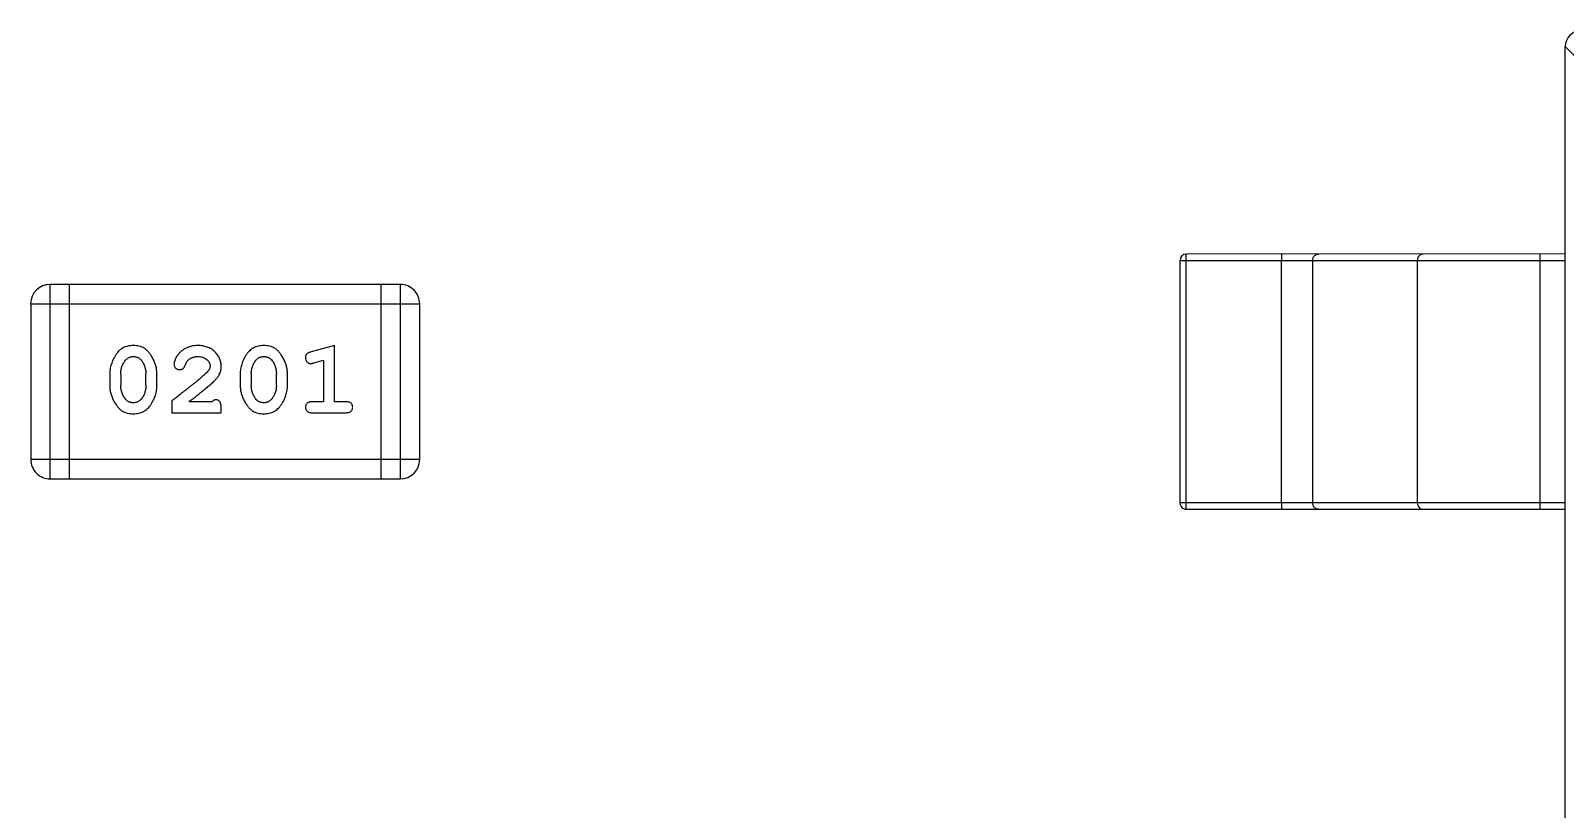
# Model space of a CAD drawing. Header units: millimetres. Extents: x 0 to 297, y 0 to 210.
# Drawn here: x 228.605 to 231.01, y 108.751 to 109.971 of the extents above; entities that cross this region are included whole.
import ezdxf

# ---------------------------------------------------------------- set-up
doc = ezdxf.new("R2010")
doc.units = ezdxf.units.MM
doc.layers.get('0').update_dxf_attribs({"linetype": 'CONTINUOUS'})

msp = doc.modelspace()

# ---------------------------------------------------------------- linework, layer by layer
at = {"color": 7, "linetype": 'Continuous'}
for p, q in [((231.0101, 109.9463), (231.0839, 109.8725)), ((231.0104, 106.9959), (231.0101, 109.9459)), ((231.0101, 109.6209), (230.4167, 109.6208)), ((230.9712, 109.2209), (230.9711, 109.6209)), ((230.4067, 109.6108), (231.0101, 109.6109)), ((230.4067, 109.2308), (230.4067, 109.6108)), ((230.4162, 109.2308), (230.4162, 109.6108)), ((230.5657, 109.2308), (230.5656, 109.6108)), ((230.6144, 109.6108), (230.6145, 109.2308)), ((230.7785, 109.6108), (230.7785, 109.2308)), ((229.1846, 109.5732), (228.6359, 109.5731)), ((228.636, 109.2683), (228.6359, 109.5731)), ((228.6664, 109.2683), (228.6664, 109.5731)), ((229.1541, 109.5732), (229.1541, 109.2684)), ((229.1846, 109.5732), (229.1846, 109.2684)), ((228.6055, 109.5427), (229.2151, 109.5427)), ((228.6055, 109.5427), (228.6055, 109.2988)), ((229.2151, 109.2989), (229.2151, 109.5427)), ((229.0817, 109.4774), (229.0452, 109.4675)), ((229.0817, 109.3893), (229.0817, 109.4774)), ((229.0494, 109.4501), (229.0644, 109.4543)), ((229.0644, 109.4543), (229.0644, 109.3893)), ((228.7294, 109.4328), (228.7294, 109.415)), ((228.7467, 109.4325), (228.7467, 109.4153)), ((228.786, 109.4153), (228.786, 109.4325)), ((228.8033, 109.415), (228.8033, 109.4328)), ((228.9339, 109.4328), (228.9339, 109.4151)), ((228.9512, 109.4325), (228.9512, 109.4153)), ((228.9905, 109.4153), (228.9905, 109.4325)), ((229.0078, 109.4151), (229.0078, 109.4328)), ((228.8269, 109.3909), (228.8269, 109.372)), ((228.8898, 109.3893), (228.8536, 109.3893)), ((228.904, 109.372), (228.904, 109.3799)), ((229.0644, 109.3893), (229.0471, 109.3893)), ((229.0991, 109.3893), (229.0817, 109.3893)), ((228.8269, 109.372), (228.904, 109.372)), ((229.0471, 109.372), (229.0991, 109.372)), ((229.2151, 109.2989), (228.6055, 109.2988)), ((228.636, 109.2683), (229.1846, 109.2684)), ((231.0101, 109.2309), (230.4067, 109.2308)), ((230.4167, 109.2208), (231.0101, 109.2209))]:
    msp.add_line(p, q, dxfattribs=at)
for centre, radius, start, end in [((231.0351, 109.9459), 0.025, 90.0074, 180.0074), ((230.4167, 109.6108), 0.01, 90.0074, 180.0074), ((228.6359, 109.5427), 0.0305, 90.0074, 180.0074), ((229.1846, 109.5427), 0.0305, 0.0074, 90.0074), ((228.636, 109.2988), 0.0305, 180.0074, 270.0074), ((229.1846, 109.2989), 0.0305, 270.0074, 0.0074), ((230.4167, 109.2308), 0.01, 180.0074, 270.0074)]:
    msp.add_arc(centre, radius, start, end, dxfattribs=at)
for points, knots in [([(230.4162, 109.6108), (230.4162, 109.6114), (230.4162, 109.6127), (230.4162, 109.6146), (230.4162, 109.6163), (230.4163, 109.6178), (230.4164, 109.6189), (230.4164, 109.6196), (230.4165, 109.62), (230.4165, 109.6203), (230.4166, 109.6206), (230.4166, 109.6207), (230.4167, 109.6208), (230.4167, 109.6208)], [0, 0, 0, 0, 0.193982, 0.380895, 0.552978, 0.703873, 0.827913, 0.878295, 0.920312, 0.953571, 0.977793, 0.992993, 1, 1, 1, 1]), ([(230.5661, 109.6208), (230.5661, 109.6208), (230.5661, 109.6207), (230.566, 109.6206), (230.566, 109.6204), (230.5659, 109.62), (230.5659, 109.6196), (230.5658, 109.6189), (230.5658, 109.6178), (230.5657, 109.6163), (230.5657, 109.6146), (230.5656, 109.6127), (230.5656, 109.6115), (230.5656, 109.6108)], [0, 0, 0, 0, 0.007007, 0.022207, 0.046429, 0.079688, 0.121705, 0.172087, 0.296127, 0.447022, 0.619105, 0.806018, 1, 1, 1, 1]), ([(230.6144, 109.6108), (230.6144, 109.6121), (230.6149, 109.6147), (230.617, 109.618), (230.6201, 109.6203), (230.6226, 109.6208), (230.6238, 109.6208)], [0, 0, 0, 0, 0.257168, 0.51015, 0.757191, 1, 1, 1, 1]), ([(230.7879, 109.6208), (230.7867, 109.6208), (230.7842, 109.6203), (230.781, 109.6181), (230.779, 109.6147), (230.7785, 109.6121), (230.7785, 109.6108)], [0, 0, 0, 0, 0.242809, 0.48985, 0.742832, 1, 1, 1, 1]), ([(228.7661, 109.4774), (228.7647, 109.4774), (228.7619, 109.4773), (228.7578, 109.4766), (228.754, 109.4754), (228.7504, 109.4739), (228.7471, 109.4718), (228.7441, 109.4693), (228.7413, 109.4663), (228.7388, 109.4629), (228.7366, 109.4593), (228.7347, 109.4557), (228.733, 109.4519), (228.7317, 109.4482), (228.7306, 109.4444), (228.7299, 109.4405), (228.7294, 109.4367), (228.7294, 109.4341), (228.7294, 109.4328)], [0, 0, 0, 0, 0.06692, 0.130834, 0.19258, 0.252759, 0.312631, 0.373411, 0.436359, 0.501894, 0.568244, 0.632472, 0.69556, 0.757163, 0.818592, 0.878885, 0.939235, 1, 1, 1, 1]), ([(228.8033, 109.4328), (228.8033, 109.4339), (228.8032, 109.436), (228.8029, 109.4392), (228.8024, 109.4423), (228.8017, 109.4454), (228.8008, 109.4485), (228.7997, 109.4515), (228.7984, 109.4545), (228.7969, 109.4573), (228.7953, 109.4601), (228.7937, 109.4626), (228.792, 109.4649), (228.7903, 109.4671), (228.7886, 109.4689), (228.7869, 109.4705), (228.7852, 109.472), (228.7828, 109.4735), (228.7796, 109.4751), (228.7755, 109.4765), (228.7709, 109.4772), (228.7678, 109.4773), (228.7661, 109.4774)], [0, 0, 0, 0, 0.049855, 0.099516, 0.148482, 0.19758, 0.246804, 0.296268, 0.346517, 0.397047, 0.446826, 0.49336, 0.537801, 0.579207, 0.617974, 0.654833, 0.689171, 0.722088, 0.786392, 0.853518, 0.924186, 1, 1, 1, 1]), ([(228.8673, 109.4774), (228.8656, 109.4773), (228.8622, 109.4772), (228.8573, 109.4764), (228.8526, 109.4749), (228.8481, 109.473), (228.8439, 109.4705), (228.8403, 109.4677), (228.8371, 109.4644), (228.8346, 109.4608), (228.8326, 109.4573), (228.8312, 109.4539), (228.8302, 109.4509), (228.8301, 109.449), (228.83, 109.4481)], [0, 0, 0, 0, 0.098286, 0.193983, 0.289056, 0.384352, 0.477435, 0.566197, 0.652355, 0.737986, 0.818188, 0.887401, 0.94802, 1, 1, 1, 1]), ([(228.904, 109.4446), (228.9039, 109.4458), (228.9039, 109.448), (228.9034, 109.4512), (228.9026, 109.4543), (228.9014, 109.4573), (228.9, 109.4601), (228.8982, 109.4628), (228.8961, 109.4654), (228.8937, 109.4679), (228.891, 109.4701), (228.8882, 109.4721), (228.8852, 109.4737), (228.8819, 109.4751), (228.8785, 109.4761), (228.875, 109.4769), (228.8712, 109.4773), (228.8686, 109.4774), (228.8673, 109.4774)], [0, 0, 0, 0, 0.060981, 0.120256, 0.178148, 0.236115, 0.293993, 0.352864, 0.413358, 0.476056, 0.539296, 0.602396, 0.665116, 0.728325, 0.792919, 0.859317, 0.928302, 1, 1, 1, 1]), ([(228.9707, 109.4774), (228.9692, 109.4774), (228.9664, 109.4773), (228.9623, 109.4766), (228.9585, 109.4755), (228.9549, 109.4739), (228.9516, 109.4718), (228.9486, 109.4693), (228.9458, 109.4663), (228.9433, 109.463), (228.9411, 109.4594), (228.9392, 109.4557), (228.9375, 109.452), (228.9362, 109.4482), (228.9351, 109.4444), (228.9344, 109.4406), (228.9339, 109.4367), (228.9339, 109.4341), (228.9339, 109.4328)], [0, 0, 0, 0, 0.06692, 0.130834, 0.19258, 0.252759, 0.312631, 0.373411, 0.436359, 0.501894, 0.568244, 0.632472, 0.69556, 0.757163, 0.818592, 0.878885, 0.939235, 1, 1, 1, 1]), ([(229.0078, 109.4328), (229.0078, 109.4339), (229.0077, 109.436), (229.0075, 109.4392), (229.0069, 109.4424), (229.0062, 109.4455), (229.0053, 109.4485), (229.0042, 109.4515), (229.0029, 109.4545), (229.0014, 109.4574), (228.9998, 109.4601), (228.9982, 109.4627), (228.9965, 109.465), (228.9949, 109.4671), (228.9931, 109.4689), (228.9914, 109.4706), (228.9897, 109.472), (228.9873, 109.4736), (228.9842, 109.4752), (228.98, 109.4765), (228.9754, 109.4773), (228.9723, 109.4774), (228.9707, 109.4774)], [0, 0, 0, 0, 0.049855, 0.099516, 0.148482, 0.19758, 0.246804, 0.296268, 0.346517, 0.397047, 0.446826, 0.49336, 0.537801, 0.579207, 0.617974, 0.654833, 0.689171, 0.722088, 0.786392, 0.853518, 0.924186, 1, 1, 1, 1]), ([(228.7467, 109.4325), (228.7467, 109.4336), (228.7467, 109.4356), (228.7471, 109.4387), (228.7476, 109.4416), (228.7484, 109.4444), (228.7494, 109.4471), (228.7507, 109.4496), (228.7522, 109.4521), (228.7533, 109.4535), (228.7539, 109.4543)], [0, 0, 0, 0, 0.135446, 0.266257, 0.393419, 0.517936, 0.639137, 0.758785, 0.879345, 1, 1, 1, 1]), ([(228.7539, 109.4543), (228.7543, 109.4547), (228.7551, 109.4556), (228.7565, 109.4568), (228.7579, 109.4579), (228.7594, 109.4587), (228.761, 109.4593), (228.7627, 109.4598), (228.7644, 109.46), (228.7657, 109.4601), (228.7663, 109.4601)], [0, 0, 0, 0, 0.13042, 0.256046, 0.378133, 0.498725, 0.620452, 0.742761, 0.869406, 1, 1, 1, 1]), ([(228.7663, 109.4601), (228.7669, 109.4601), (228.7681, 109.4601), (228.7699, 109.4598), (228.7716, 109.4594), (228.7732, 109.4588), (228.7747, 109.4581), (228.7761, 109.4571), (228.7773, 109.4561), (228.778, 109.4552), (228.7784, 109.4548)], [0, 0, 0, 0, 0.138115, 0.270177, 0.397547, 0.520057, 0.63869, 0.757499, 0.878226, 1, 1, 1, 1]), ([(228.7784, 109.4548), (228.779, 109.454), (228.7802, 109.4524), (228.7818, 109.4499), (228.7831, 109.4472), (228.7841, 109.4445), (228.785, 109.4416), (228.7856, 109.4387), (228.7859, 109.4356), (228.786, 109.4336), (228.786, 109.4325)], [0, 0, 0, 0, 0.125331, 0.248948, 0.371201, 0.494032, 0.616811, 0.742104, 0.868849, 1, 1, 1, 1]), ([(228.8473, 109.4462), (228.8477, 109.4471), (228.8482, 109.4488), (228.8495, 109.4511), (228.8507, 109.4531), (228.8518, 109.4542), (228.8523, 109.4547)], [0, 0, 0, 0, 0.285518, 0.544185, 0.781367, 1, 1, 1, 1]), ([(228.8523, 109.4547), (228.8528, 109.4551), (228.8538, 109.456), (228.8554, 109.4571), (228.8572, 109.458), (228.859, 109.4588), (228.8609, 109.4594), (228.8629, 109.4598), (228.865, 109.4601), (228.8664, 109.4601), (228.8672, 109.4601)], [0, 0, 0, 0, 0.121873, 0.243139, 0.363336, 0.485133, 0.607572, 0.734701, 0.864814, 1, 1, 1, 1]), ([(228.8672, 109.4601), (228.8686, 109.4601), (228.8713, 109.46), (228.8751, 109.4591), (228.8785, 109.4577), (228.8813, 109.4558), (228.8837, 109.4536), (228.8854, 109.4511), (228.8865, 109.4484), (228.8866, 109.4465), (228.8867, 109.4456)], [0, 0, 0, 0, 0.156344, 0.299348, 0.4327, 0.561, 0.682299, 0.791883, 0.89611, 1, 1, 1, 1]), ([(228.9512, 109.4325), (228.9512, 109.4336), (228.9512, 109.4357), (228.9516, 109.4387), (228.9521, 109.4417), (228.9529, 109.4445), (228.9539, 109.4471), (228.9552, 109.4497), (228.9567, 109.4521), (228.9578, 109.4536), (228.9584, 109.4543)], [0, 0, 0, 0, 0.135446, 0.266257, 0.393419, 0.517936, 0.639137, 0.758785, 0.879345, 1, 1, 1, 1]), ([(228.9584, 109.4543), (228.9588, 109.4548), (228.9596, 109.4557), (228.961, 109.4569), (228.9624, 109.4579), (228.9639, 109.4587), (228.9655, 109.4593), (228.9672, 109.4598), (228.969, 109.4601), (228.9702, 109.4601), (228.9708, 109.4601)], [0, 0, 0, 0, 0.13042, 0.256046, 0.378133, 0.498725, 0.620452, 0.742761, 0.869406, 1, 1, 1, 1]), ([(228.9708, 109.4601), (228.9714, 109.4601), (228.9726, 109.4601), (228.9745, 109.4598), (228.9762, 109.4594), (228.9777, 109.4588), (228.9792, 109.4581), (228.9806, 109.4572), (228.9818, 109.4561), (228.9826, 109.4553), (228.9829, 109.4548)], [0, 0, 0, 0, 0.138115, 0.270177, 0.397547, 0.520057, 0.63869, 0.757499, 0.878226, 1, 1, 1, 1]), ([(228.9829, 109.4548), (228.9835, 109.454), (228.9847, 109.4524), (228.9863, 109.4499), (228.9876, 109.4473), (228.9886, 109.4445), (228.9895, 109.4416), (228.9901, 109.4387), (228.9904, 109.4357), (228.9905, 109.4336), (228.9905, 109.4325)], [0, 0, 0, 0, 0.125331, 0.248948, 0.371201, 0.494032, 0.616811, 0.742104, 0.868849, 1, 1, 1, 1]), ([(229.0452, 109.4675), (229.0443, 109.4673), (229.0427, 109.4668), (229.0407, 109.466), (229.039, 109.4651), (229.0378, 109.464), (229.037, 109.4629), (229.0365, 109.4615), (229.0362, 109.46), (229.0361, 109.4589), (229.0361, 109.4584)], [0, 0, 0, 0, 0.187321, 0.344927, 0.475328, 0.579604, 0.674244, 0.773631, 0.882025, 1, 1, 1, 1]), ([(229.0361, 109.4584), (229.0361, 109.4578), (229.0362, 109.4565), (229.0367, 109.4548), (229.0374, 109.4532), (229.0384, 109.4518), (229.0396, 109.4506), (229.041, 109.4497), (229.0425, 109.4492), (229.0435, 109.4491), (229.044, 109.4491)], [0, 0, 0, 0, 0.138815, 0.27042, 0.39836, 0.52875, 0.654955, 0.771147, 0.884581, 1, 1, 1, 1]), ([(228.8819, 109.4359), (228.8815, 109.4354), (228.8805, 109.4344), (228.8789, 109.4329), (228.877, 109.4311), (228.8748, 109.4292), (228.8724, 109.4271), (228.8697, 109.4247), (228.8666, 109.4222), (228.8633, 109.4195), (228.8598, 109.4166), (228.8559, 109.4135), (228.8518, 109.4102), (228.8473, 109.4067), (228.8426, 109.4031), (228.8376, 109.3992), (228.8324, 109.3951), (228.8287, 109.3923), (228.8269, 109.3909)], [0, 0, 0, 0, 0.026647, 0.057942, 0.094152, 0.134806, 0.180631, 0.231142, 0.286385, 0.346321, 0.411439, 0.481035, 0.555329, 0.634592, 0.718826, 0.807759, 0.901393, 1, 1, 1, 1]), ([(228.83, 109.4481), (228.8301, 109.4475), (228.8301, 109.4465), (228.8307, 109.4449), (228.8315, 109.4434), (228.8326, 109.4421), (228.834, 109.441), (228.8355, 109.4402), (228.8371, 109.4397), (228.8383, 109.4397), (228.8389, 109.4396)], [0, 0, 0, 0, 0.120856, 0.239483, 0.360995, 0.490166, 0.620982, 0.746416, 0.870253, 1, 1, 1, 1]), ([(228.8389, 109.4396), (228.8394, 109.4397), (228.8403, 109.4397), (228.8417, 109.44), (228.8429, 109.4404), (228.8441, 109.4411), (228.8451, 109.442), (228.846, 109.4432), (228.8467, 109.4446), (228.8471, 109.4457), (228.8473, 109.4462)], [0, 0, 0, 0, 0.127347, 0.246131, 0.359406, 0.470543, 0.586092, 0.711469, 0.847022, 1, 1, 1, 1]), ([(228.8867, 109.4456), (228.8866, 109.4448), (228.8865, 109.4432), (228.8855, 109.4407), (228.884, 109.4382), (228.8826, 109.4367), (228.8819, 109.4359)], [0, 0, 0, 0, 0.212836, 0.442809, 0.70317, 1, 1, 1, 1]), ([(228.8872, 109.4164), (228.8881, 109.4171), (228.8898, 109.4186), (228.8922, 109.4208), (228.8943, 109.4229), (228.8961, 109.4249), (228.8977, 109.4268), (228.8991, 109.4286), (228.9002, 109.4302), (228.9013, 109.4323), (228.9024, 109.4348), (228.9033, 109.438), (228.9039, 109.4413), (228.9039, 109.4435), (228.904, 109.4446)], [0, 0, 0, 0, 0.103002, 0.197728, 0.285279, 0.365235, 0.437224, 0.502446, 0.560545, 0.611446, 0.707576, 0.80349, 0.900532, 1, 1, 1, 1]), ([(229.044, 109.4491), (229.0443, 109.4491), (229.0451, 109.4492), (229.0463, 109.4494), (229.0478, 109.4497), (229.0489, 109.45), (229.0494, 109.4501)], [0, 0, 0, 0, 0.183151, 0.413144, 0.682305, 1, 1, 1, 1]), ([(228.7294, 109.415), (228.7294, 109.414), (228.7294, 109.4118), (228.7297, 109.4086), (228.7302, 109.4055), (228.7309, 109.4024), (228.7318, 109.3994), (228.7329, 109.3964), (228.7342, 109.3934), (228.7356, 109.3905), (228.7372, 109.3878), (228.7388, 109.3853), (228.7405, 109.383), (228.7421, 109.3808), (228.7438, 109.379), (228.7455, 109.3773), (228.7473, 109.3759), (228.7496, 109.3743), (228.7528, 109.3727), (228.757, 109.3714), (228.7616, 109.3706), (228.7648, 109.3705), (228.7664, 109.3704)], [0, 0, 0, 0, 0.049886, 0.09882, 0.148132, 0.19689, 0.246038, 0.295176, 0.345305, 0.395692, 0.445312, 0.491875, 0.535813, 0.577009, 0.616081, 0.652689, 0.687585, 0.720206, 0.785062, 0.85223, 0.923759, 1, 1, 1, 1]), ([(228.7543, 109.393), (228.7537, 109.3938), (228.7525, 109.3954), (228.7509, 109.3979), (228.7496, 109.4005), (228.7485, 109.4033), (228.7477, 109.4062), (228.7471, 109.4091), (228.7467, 109.4122), (228.7467, 109.4143), (228.7467, 109.4153)], [0, 0, 0, 0, 0.124927, 0.248361, 0.370889, 0.492583, 0.61616, 0.741472, 0.869044, 1, 1, 1, 1]), ([(228.7664, 109.3704), (228.7678, 109.3705), (228.7707, 109.3705), (228.7748, 109.3712), (228.7786, 109.3724), (228.7822, 109.374), (228.7855, 109.376), (228.7885, 109.3785), (228.7913, 109.3814), (228.7938, 109.3848), (228.796, 109.3884), (228.7979, 109.3921), (228.7996, 109.3958), (228.801, 109.3996), (228.802, 109.4034), (228.8028, 109.4072), (228.8032, 109.4111), (228.8033, 109.4137), (228.8033, 109.415)], [0, 0, 0, 0, 0.067217, 0.131051, 0.19272, 0.252824, 0.312745, 0.373449, 0.436041, 0.501494, 0.567761, 0.632087, 0.695096, 0.757109, 0.817993, 0.878657, 0.939311, 1, 1, 1, 1]), ([(228.786, 109.4153), (228.786, 109.4142), (228.7859, 109.4122), (228.7856, 109.4091), (228.785, 109.4062), (228.7842, 109.4034), (228.7832, 109.4007), (228.7819, 109.3982), (228.7805, 109.3958), (228.7793, 109.3943), (228.7787, 109.3935)], [0, 0, 0, 0, 0.135449, 0.266263, 0.393429, 0.516942, 0.639128, 0.758779, 0.879341, 1, 1, 1, 1]), ([(228.8536, 109.3893), (228.8556, 109.3909), (228.8595, 109.3939), (228.8649, 109.3982), (228.8699, 109.4021), (228.8743, 109.4057), (228.8783, 109.4089), (228.8817, 109.4117), (228.8846, 109.4141), (228.8864, 109.4157), (228.8872, 109.4164)], [0, 0, 0, 0, 0.176662, 0.337826, 0.484741, 0.617764, 0.73494, 0.837793, 0.926412, 1, 1, 1, 1]), ([(228.9339, 109.4151), (228.9339, 109.414), (228.9339, 109.4119), (228.9342, 109.4087), (228.9347, 109.4055), (228.9354, 109.4025), (228.9363, 109.3994), (228.9374, 109.3964), (228.9387, 109.3935), (228.9402, 109.3906), (228.9417, 109.3878), (228.9434, 109.3853), (228.945, 109.383), (228.9466, 109.3809), (228.9483, 109.379), (228.95, 109.3773), (228.9518, 109.3759), (228.9541, 109.3743), (228.9573, 109.3727), (228.9615, 109.3714), (228.9661, 109.3706), (228.9693, 109.3705), (228.9709, 109.3704)], [0, 0, 0, 0, 0.049886, 0.09882, 0.148132, 0.19689, 0.246038, 0.295176, 0.345305, 0.395692, 0.445312, 0.491875, 0.535813, 0.577009, 0.616081, 0.652689, 0.687585, 0.720206, 0.785062, 0.85223, 0.923759, 1, 1, 1, 1]), ([(228.9588, 109.393), (228.9582, 109.3938), (228.957, 109.3954), (228.9554, 109.398), (228.9541, 109.4006), (228.953, 109.4033), (228.9522, 109.4062), (228.9516, 109.4091), (228.9512, 109.4122), (228.9512, 109.4143), (228.9512, 109.4153)], [0, 0, 0, 0, 0.124927, 0.248361, 0.370889, 0.492583, 0.61616, 0.741472, 0.869044, 1, 1, 1, 1]), ([(228.9709, 109.3704), (228.9724, 109.3705), (228.9752, 109.3706), (228.9793, 109.3713), (228.9831, 109.3724), (228.9867, 109.374), (228.99, 109.376), (228.993, 109.3785), (228.9959, 109.3815), (228.9983, 109.3849), (229.0005, 109.3885), (229.0025, 109.3921), (229.0041, 109.3959), (229.0055, 109.3996), (229.0065, 109.4034), (229.0073, 109.4073), (229.0077, 109.4112), (229.0078, 109.4138), (229.0078, 109.4151)], [0, 0, 0, 0, 0.067217, 0.131051, 0.19272, 0.252824, 0.312745, 0.373449, 0.436041, 0.501494, 0.567761, 0.632087, 0.695096, 0.757109, 0.817993, 0.878657, 0.939311, 1, 1, 1, 1]), ([(228.9905, 109.4153), (228.9905, 109.4143), (228.9904, 109.4122), (228.9901, 109.4091), (228.9895, 109.4062), (228.9887, 109.4034), (228.9877, 109.4007), (228.9864, 109.3982), (228.985, 109.3958), (228.9838, 109.3943), (228.9833, 109.3936)], [0, 0, 0, 0, 0.135449, 0.266263, 0.393429, 0.516942, 0.639128, 0.758779, 0.879341, 1, 1, 1, 1]), ([(228.7665, 109.3877), (228.7658, 109.3877), (228.7646, 109.3878), (228.7628, 109.388), (228.7611, 109.3884), (228.7595, 109.389), (228.758, 109.3898), (228.7566, 109.3907), (228.7554, 109.3918), (228.7547, 109.3926), (228.7543, 109.393)], [0, 0, 0, 0, 0.139844, 0.271849, 0.399162, 0.521619, 0.6402, 0.758957, 0.87828, 1, 1, 1, 1]), ([(228.7787, 109.3935), (228.7783, 109.3931), (228.7776, 109.3922), (228.7762, 109.391), (228.7748, 109.39), (228.7733, 109.3891), (228.7717, 109.3885), (228.77, 109.3881), (228.7683, 109.3878), (228.7671, 109.3877), (228.7665, 109.3877)], [0, 0, 0, 0, 0.129853, 0.25607, 0.380154, 0.49978, 0.62208, 0.743277, 0.868791, 1, 1, 1, 1]), ([(228.8953, 109.3925), (228.8949, 109.3924), (228.8939, 109.3923), (228.8926, 109.3917), (228.8911, 109.3907), (228.8903, 109.3898), (228.8898, 109.3893)], [0, 0, 0, 0, 0.20611, 0.432681, 0.695597, 1, 1, 1, 1]), ([(228.904, 109.3799), (228.904, 109.3809), (228.9039, 109.3829), (228.9035, 109.3856), (228.9028, 109.3879), (228.9017, 109.3896), (228.9004, 109.3909), (228.8989, 109.3918), (228.8972, 109.3924), (228.896, 109.3924), (228.8953, 109.3925)], [0, 0, 0, 0, 0.1844, 0.34094, 0.473574, 0.586824, 0.690029, 0.789175, 0.890445, 1, 1, 1, 1]), ([(228.971, 109.3877), (228.9703, 109.3878), (228.9691, 109.3878), (228.9673, 109.388), (228.9656, 109.3884), (228.964, 109.389), (228.9625, 109.3898), (228.9612, 109.3907), (228.9599, 109.3918), (228.9592, 109.3926), (228.9588, 109.393)], [0, 0, 0, 0, 0.139844, 0.271849, 0.399162, 0.521619, 0.6402, 0.758957, 0.87828, 1, 1, 1, 1]), ([(228.9833, 109.3936), (228.9829, 109.3931), (228.9821, 109.3922), (228.9807, 109.391), (228.9793, 109.39), (228.9778, 109.3892), (228.9762, 109.3885), (228.9745, 109.3881), (228.9728, 109.3878), (228.9716, 109.3878), (228.971, 109.3877)], [0, 0, 0, 0, 0.129853, 0.25607, 0.380154, 0.49978, 0.62208, 0.743277, 0.868791, 1, 1, 1, 1]), ([(229.0471, 109.3893), (229.0462, 109.3893), (229.0446, 109.3893), (229.0422, 109.3888), (229.0403, 109.388), (229.0387, 109.387), (229.0376, 109.3856), (229.0367, 109.3842), (229.0362, 109.3825), (229.0362, 109.3813), (229.0361, 109.3807)], [0, 0, 0, 0, 0.169102, 0.317658, 0.446239, 0.563118, 0.671828, 0.776546, 0.884858, 1, 1, 1, 1]), ([(229.0361, 109.3807), (229.0362, 109.3801), (229.0362, 109.3789), (229.0367, 109.3772), (229.0376, 109.3757), (229.0387, 109.3743), (229.0403, 109.3733), (229.0422, 109.3726), (229.0446, 109.3721), (229.0462, 109.372), (229.0471, 109.372)], [0, 0, 0, 0, 0.115051, 0.223278, 0.329269, 0.437893, 0.554681, 0.682591, 0.83103, 1, 1, 1, 1]), ([(229.1101, 109.3807), (229.11, 109.3813), (229.11, 109.3825), (229.1095, 109.3842), (229.1086, 109.3857), (229.1075, 109.387), (229.1059, 109.3881), (229.104, 109.3888), (229.1016, 109.3893), (229.0999, 109.3893), (229.0991, 109.3893)], [0, 0, 0, 0, 0.11517, 0.223509, 0.328254, 0.438012, 0.553651, 0.682263, 0.830856, 1, 1, 1, 1]), ([(229.0991, 109.372), (229.0999, 109.3721), (229.1016, 109.3721), (229.104, 109.3726), (229.1059, 109.3733), (229.1075, 109.3744), (229.1086, 109.3757), (229.1095, 109.3772), (229.11, 109.3789), (229.11, 109.3801), (229.1101, 109.3807)], [0, 0, 0, 0, 0.169012, 0.317488, 0.445429, 0.560977, 0.67065, 0.776666, 0.88492, 1, 1, 1, 1]), ([(230.4167, 109.2208), (230.4167, 109.2208), (230.4167, 109.2209), (230.4166, 109.221), (230.4166, 109.2213), (230.4165, 109.2216), (230.4165, 109.222), (230.4164, 109.2227), (230.4164, 109.2238), (230.4163, 109.2253), (230.4162, 109.227), (230.4162, 109.2289), (230.4162, 109.2301), (230.4162, 109.2308)], [0, 0, 0, 0, 0.007007, 0.022207, 0.046429, 0.079688, 0.121705, 0.172087, 0.296127, 0.447022, 0.619105, 0.806018, 1, 1, 1, 1]), ([(230.5657, 109.2308), (230.5657, 109.2302), (230.5657, 109.2289), (230.5657, 109.227), (230.5658, 109.2253), (230.5658, 109.2238), (230.5659, 109.2227), (230.5659, 109.222), (230.566, 109.2216), (230.566, 109.2213), (230.5661, 109.221), (230.5661, 109.2209), (230.5662, 109.2208), (230.5662, 109.2208)], [0, 0, 0, 0, 0.193982, 0.380895, 0.552978, 0.703873, 0.827913, 0.878295, 0.920312, 0.953571, 0.977793, 0.992993, 1, 1, 1, 1]), ([(230.6239, 109.2208), (230.6227, 109.2208), (230.6202, 109.2214), (230.617, 109.2236), (230.615, 109.2269), (230.6145, 109.2295), (230.6145, 109.2308)], [0, 0, 0, 0, 0.242809, 0.48985, 0.742832, 1, 1, 1, 1]), ([(230.7785, 109.2308), (230.7785, 109.2295), (230.779, 109.2269), (230.7811, 109.2236), (230.7842, 109.2214), (230.7867, 109.2208), (230.7879, 109.2208)], [0, 0, 0, 0, 0.257168, 0.51015, 0.757191, 1, 1, 1, 1])]:
    msp.add_open_spline(points, degree=3, knots=knots, dxfattribs=at)

doc.saveas('drawing.dxf')
